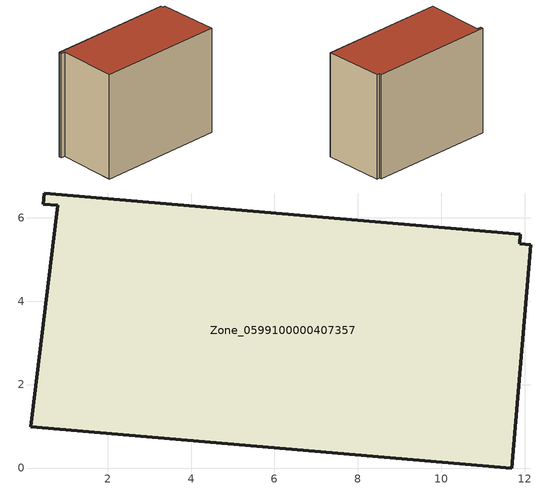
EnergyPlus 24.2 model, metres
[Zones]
Zone_0599100000407357
 floor ground (C_G): 0.48,6.59 11.9,5.61 11.88,5.38 12.15,5.36 11.69,0 0.15,0.99 0.8,6.3 0.46,6.33 z0
 wall outside (C_F): 0.15,0.99 11.69,0 12.15,5.36 11.88,5.38 11.9,5.61 0.48,6.59 0.46,6.33 0.8,6.3 0.15,0.99 z0:9.46
 roof outside (C_R): 11.9,5.61 0.48,6.59 0.46,6.33 0.8,6.3 0.15,0.99 11.69,0 12.15,5.36 11.88,5.38 z9.46
[BUILDING]
Pand.0599100000407357: North Axis=0; Terrain=City; Loads Convergence Tolerance Value=0.04; Temperature Convergence Tolerance Value=0.4; Solar Distribution=FullExterior; Maximum Number of Warmup Days=25; Minimum Number of Warmup Days=1
[Site:Location]
Rotterdam.The.Hague.AP_ZH_NLD Design_Conditions: Latitude=51.96; Longitude=4.45; Time Zone=1; Elevation=-4.5
[SITE:GROUNDTEMPERATURE:BUILDINGSURFACE]
18, 18, 18, 18, 18, 18, 18, 18, 18, 18, 18, 18
[MATERIAL] Thermal Absorptance=0.9; Solar Absorptance=0.7; Visible Absorptance=0.7
Name | Roughness | Thickness | Conductivity | Density | Specific Heat
G.TI.1992-2005 | MediumSmooth | 0.15 | 0.06 | 540 | 1210
F.TI.1992-2005 | Rough | 0.3 | 0.12 | 1920 | 840
R.TI.1992-2005 | MediumRough | 0.2 | 0.08 | 1500 | 1000
[CONSTRUCTION]
C_G: G.TI.1992-2005
C_F: F.TI.1992-2005
C_R: R.TI.1992-2005
[ZONE]
Zone_0599100000407357: Type=1; Multiplier=1; Ceiling Height=Autocalculate; Volume=Autocalculate; Floor Area=autocalculate; Part of Total Floor Area=Yes
[ZONEINFILTRATION:DESIGNFLOWRATE]
Infil_Zone_0599100000407357: Zone or ZoneList or Space or SpaceList=Zone_0599100000407357; Schedule=AlwaysOn; Design Flow Rate Calculation Method=Flow/Area; Flow Rate per Floor Area=0.0015; Constant Term Coefficient=1; Temperature Term Coefficient=0; Velocity Term Coefficient=0; Velocity Squared Term Coefficient=0
[HVACTEMPLATE:ZONE:IDEALLOADSAIRSYSTEM]
Zone_0599100000407357: Maximum Heating Supply Air Temperature=50; Minimum Cooling Supply Air Temperature=13; Maximum Heating Supply Air Humidity Ratio=0.0156; Minimum Cooling Supply Air Humidity Ratio=0.0077; Heating Limit=NoLimit; Cooling Limit=NoLimit; Dehumidification Control Type=ConstantSensibleHeatRatio; Cooling Sensible Heat Ratio=0.7; Dehumidification Setpoint=60; Humidification Control Type=None; Humidification Setpoint=30; Outdoor Air Method=None; Outdoor Air Flow Rate per Person=0.00944; Outdoor Air Flow Rate per Zone Floor Area=0; Outdoor Air Flow Rate per Zone=0; Demand Controlled Ventilation Type=None; Outdoor Air Economizer Type=NoEconomizer; Heat Recovery Type=None; Sensible Heat Recovery Effectiveness=0.7; Latent Heat Recovery Effectiveness=0.65
[ZONECONTROL:THERMOSTAT]
ThermostatControl_Zone_0599100000407357: Zone or ZoneList=Zone_0599100000407357; Control Type Schedule=DualSetpointControlType; Control 1=Thermostat_Zone_0599100000407357; Temperature Difference Between Cutout And Setpoint=0
[THERMOSTATSETPOINT:DUALSETPOINT]
Thermostat_Zone_0599100000407357: Heating Setpoint Temperature Schedule=HeatingSetpoint_Zone_0599100000407357; Cooling Setpoint Temperature Schedule=CoolingSetpoint_Zone_0599100000407357
[SCHEDULE:COMPACT]
HeatingSetpoint_Zone_0599100000407357: Through: 12/31, For: AllDays, Until: 24:00, 21
CoolingSetpoint_Zone_0599100000407357: Through: 12/31, For: AllDays, Until: 24:00, 24
DualSetpointControlType: Through: 12/31, For: AllDays, Until: 24:00, 4
AlwaysOn: Through: 12/31, For: AllDays, Until: 24:00, 1
